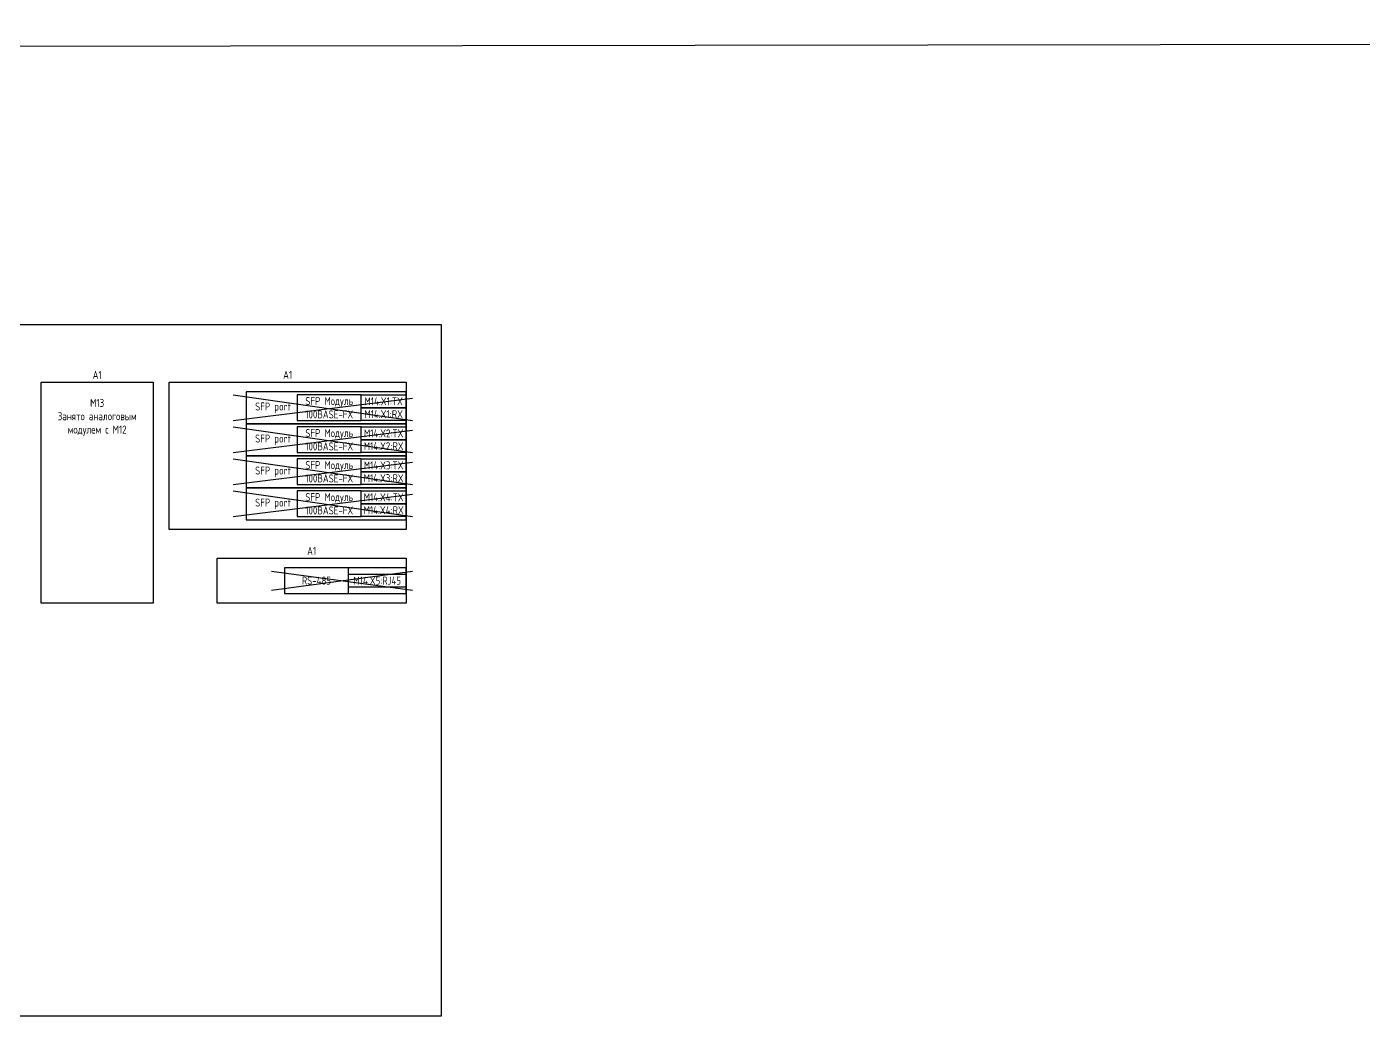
# Model space of a CAD drawing. Header units: millimetres. Extents: x -1245 to 5086, y -99 to 618.
# Drawn here: x 846.5 to 1264, y 303 to 618 of the extents above; entities that cross this region are included whole.
import ezdxf

# ---------------------------------------------------------------- set-up
doc = ezdxf.new("R2010")
doc.units = ezdxf.units.MM
doc.styles.add('Gost_type_A', font='GOST_A.TTF')

msp = doc.modelspace()

# ---------------------------------------------------------------- linework, layer by layer
at = {"color": 210}
for p, q in [((911, 503), (967, 495)), ((911, 495), (967, 502)), ((911, 493), (967, 485)), ((911, 485), (967, 492)), ((911, 483), (967, 475)), ((911, 475), (967, 482)), ((911, 473), (967, 465)), ((911, 465), (967, 472)), ((923, 448), (967, 442)), ((923, 442), (967, 448))]:
    msp.add_line(p, q, dxfattribs=at)
at = {"color": 3}
msp.add_lwpolyline([(-1245, 609), (5086, 618), (5086, -90), (-1245, -99)], close=True, dxfattribs=at)
for points in [[(0, 525), (976, 525), (976, 309), (0, 309)], [(851, 507), (886, 507), (886, 438), (851, 438)], [(891, 507), (965, 507), (965, 461), (891, 461)], [(965, 504), (915, 504), (915, 494), (965, 494)], [(951, 503), (965, 503), (965, 499), (951, 499)], [(951, 499), (965, 499), (965, 495), (951, 495)], [(965, 494), (915, 494), (915, 484), (965, 484)], [(951, 493), (965, 493), (965, 489), (951, 489)], [(951, 489), (965, 489), (965, 485), (951, 485)], [(965, 484), (915, 484), (915, 474), (965, 474)], [(951, 483), (965, 483), (965, 479), (951, 479)], [(951, 479), (965, 479), (965, 475), (951, 475)], [(965, 474), (915, 474), (915, 464), (965, 464)], [(951, 473), (965, 473), (965, 469), (951, 469)], [(951, 469), (965, 469), (965, 465), (951, 465)], [(906, 452), (965, 452), (965, 438), (906, 438)], [(947, 447), (965, 447), (965, 443), (947, 443)]]:
    msp.add_lwpolyline(points, close=True)
at = {"linetype": 'Continuous', "lineweight": 25, "ltscale": 4}
for points in [[(931, 495), (951, 495), (951, 503), (931, 503)], [(931, 485), (951, 485), (951, 493), (931, 493)], [(931, 475), (951, 475), (951, 483), (931, 483)], [(931, 465), (951, 465), (951, 473), (931, 473)], [(927, 441), (965, 441), (965, 449), (927, 449)], [(927, 441), (947, 441), (947, 449), (927, 449)]]:
    msp.add_lwpolyline(points, close=True, dxfattribs=at)

# ---------------------------------------------------------------- texts
at = {"char_height": 2.5, "attachment_point": 8, "line_spacing_factor": 0.9, "style": 'Gost_type_A'}
for insert, width in [((868.5, 508), 35), ((928, 508), 74.0002), ((935.5, 453), 59.0002)]:
    msp.add_mtext('A1', dxfattribs=dict(at, insert=insert, width=width))
at = {"char_height": 2.5, "style": 'Gost_type_A'}
for s, insert, width, attachment_point in [('M13\\PЗанято аналоговым модулем с М12', (868.5, 496), 35, 5), ('SFP Mодуль 100BASE-FX', (941, 499), 19.9998, 5), ('M14.X1:TX', (958, 501), 14, 5), ('SFP port', (929, 499), 20, 6), ('M14.X1:RX', (958, 497), 14, 5), ('SFP port', (929, 489), 20, 6), ('SFP Mодуль 100BASE-FX', (941, 489), 19.9998, 5), ('M14.X2:TX', (958, 491), 14, 5), ('M14.X2:RX', (958, 487), 14, 5), ('SFP port', (929, 479), 20, 6), ('SFP Mодуль 100BASE-FX', (941, 479), 19.9998, 5), ('M14.X3:TX', (958, 481), 14, 5), ('M14.X3:RX', (958, 477), 14, 5), ('SFP Mодуль 100BASE-FX', (941, 469), 19.9998, 5), ('M14.X4:TX', (958, 471), 14, 5), ('SFP port', (929, 469), 20, 6), ('M14.X4:RX', (958, 467), 14, 5), ('RS-485', (937, 445), 19.9998, 5), ('M14.X5:RJ45', (956, 445), 18.0002, 5)]:
    msp.add_mtext(s, dxfattribs=dict(at, insert=insert, width=width, attachment_point=attachment_point))

doc.saveas('drawing.dxf')
